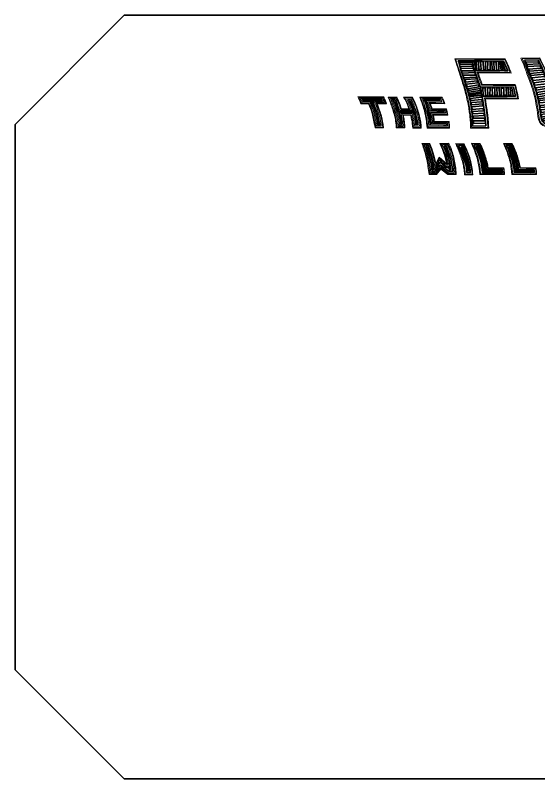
# Model space of a CAD drawing. Extents: x 6 to 143, y -103 to -23.
# Drawn here: x 5.7 to 60.6, y -102.9 to -22.9 of the extents above; entities that cross this region are included whole.
import ezdxf

# ---------------------------------------------------------------- set-up
doc = ezdxf.new("R2010")
doc.units = 0
doc.header["$MEASUREMENT"] = 0
doc.layers.add('EdgeTop', color=7, linetype='Continuous', lineweight=0)
doc.layers.add('Title-path-fill', color=7, linetype='Continuous', lineweight=0)

# ---------------------------------------------------------------- blocks, each defined once
blk = doc.blocks.new('Block_0')
at = {"layer": 'Title-path-fill', "color": 250, "lineweight": 9, "true_color": 0x231f20}
for points, knots in [([(53.453, -34.678), (53.44, -34.235), (53.424, -33.914), (53.407, -33.714), (53.389, -33.514), (53.337, -33.142), (53.252, -32.598), (53.166, -32.055), (53.059, -31.541), (52.931, -31.058), (52.804, -30.575), (52.658, -30.082), (52.492, -29.58), (52.327, -29.078), (52.09, -28.353), (51.782, -27.405), (53.014, -27.405), (54.777, -27.406), (57.07, -27.409), (57.381, -28.056), (57.593, -28.559), (57.706, -28.919), (57.706, -28.919), (54.234, -28.891), (54.234, -28.891), (54.417, -29.372), (54.559, -29.774), (54.661, -30.099), (54.661, -30.099), (58.133, -30.127), (58.133, -30.127), (58.262, -30.552), (58.377, -31.044), (58.479, -31.606), (58.479, -31.606), (55.008, -31.606), (55.008, -31.606), (55.136, -32.427), (55.21, -32.918), (55.229, -33.078), (55.248, -33.237), (55.292, -33.771), (55.362, -34.678), (55.362, -34.678), (53.453, -34.678), (53.453, -34.678)], [0, 0, 0, 0, 1, 1, 1, 2, 2, 2, 3, 3, 3, 4, 4, 4, 5, 5, 5, 6, 6, 6, 7, 7, 7, 8, 8, 8, 9, 9, 9, 10, 10, 10, 11, 11, 11, 12, 12, 12, 13, 13, 13, 14, 14, 14, 15, 15, 15, 15]), ([(58.711, -27.357), (58.711, -27.357), (60.697, -27.328), (60.697, -27.328), (61.032, -27.943), (61.284, -28.5), (61.454, -28.998), (61.623, -29.496), (61.776, -29.985), (61.913, -30.466), (62.05, -30.946), (62.165, -31.456), (62.257, -31.996), (62.35, -32.536), (62.458, -32.857), (62.583, -32.959), (62.708, -33.061), (62.858, -33.116), (63.032, -33.126), (63.207, -33.135), (63.396, -33.14), (63.6, -33.14), (63.804, -33.14), (63.978, -33.12), (64.122, -33.079), (64.265, -33.039), (64.292, -32.749), (64.2, -32.21), (64.109, -31.67), (63.918, -30.981), (63.626, -30.144), (63.335, -29.306), (62.938, -28.378), (62.436, -27.361), (62.436, -27.361), (64.514, -27.361), (64.514, -27.361), (65.213, -29.152), (65.641, -30.29), (65.799, -30.776), (65.958, -31.262), (66.092, -31.854), (66.202, -32.552), (66.312, -33.25), (66.24, -33.768), (65.986, -34.104), (65.733, -34.441), (65.249, -34.61), (64.535, -34.61), (63.82, -34.61), (63.127, -34.615), (62.454, -34.626), (61.782, -34.637), (61.302, -34.56), (61.015, -34.397), (60.727, -34.233), (60.56, -33.921), (60.513, -33.462), (60.466, -33.003), (60.398, -32.555), (60.308, -32.117), (60.218, -31.679), (60.131, -31.297), (60.046, -30.971), (59.961, -30.645), (59.82, -30.222), (59.623, -29.703), (59.426, -29.183), (59.269, -28.749), (59.154, -28.402), (59.038, -28.054), (58.891, -27.706), (58.711, -27.357)], [0, 0, 0, 0, 1, 1, 1, 2, 2, 2, 3, 3, 3, 4, 4, 4, 5, 5, 5, 6, 6, 6, 7, 7, 7, 8, 8, 8, 9, 9, 9, 10, 10, 10, 11, 11, 11, 12, 12, 12, 13, 13, 13, 14, 14, 14, 15, 15, 15, 16, 16, 16, 17, 17, 17, 18, 18, 18, 19, 19, 19, 20, 20, 20, 21, 21, 21, 22, 22, 22, 23, 23, 23, 24, 24, 24, 24]), ([(72.094, -27.353), (72.389, -28.037), (72.611, -28.572), (72.758, -28.955), (72.758, -28.955), (70.584, -28.955), (70.584, -28.955), (70.876, -29.718), (71.098, -30.336), (71.25, -30.81), (71.402, -31.284), (71.534, -31.748), (71.647, -32.202), (71.76, -32.655), (71.902, -33.474), (72.074, -34.658), (72.074, -34.658), (70.064, -34.658), (70.064, -34.658), (69.817, -33.292), (69.586, -32.177), (69.371, -31.316), (69.157, -30.454), (68.877, -29.675), (68.534, -28.98), (68.534, -28.98), (66.733, -28.98), (66.733, -28.98), (66.419, -28.236), (66.178, -27.694), (66.009, -27.353), (66.009, -27.353), (66.315, -27.353), (66.315, -27.353), (66.315, -27.353), (72.094, -27.353), (72.094, -27.353)], [0, 0, 0, 0, 1, 1, 1, 2, 2, 2, 3, 3, 3, 4, 4, 4, 5, 5, 5, 6, 6, 6, 7, 7, 7, 8, 8, 8, 9, 9, 9, 10, 10, 10, 11, 11, 11, 12, 12, 12, 12]), ([(73.141, -27.357), (73.141, -27.357), (75.126, -27.328), (75.126, -27.328), (75.462, -27.943), (75.714, -28.5), (75.883, -28.998), (76.053, -29.496), (76.206, -29.985), (76.343, -30.466), (76.479, -30.946), (76.594, -31.456), (76.687, -31.996), (76.78, -32.536), (76.888, -32.857), (77.013, -32.959), (77.138, -33.061), (77.288, -33.116), (77.462, -33.126), (77.637, -33.135), (77.826, -33.14), (78.03, -33.14), (78.234, -33.14), (78.408, -33.12), (78.552, -33.079), (78.695, -33.039), (78.721, -32.749), (78.63, -32.21), (78.539, -31.67), (78.348, -30.981), (78.056, -30.144), (77.765, -29.306), (77.368, -28.378), (76.866, -27.361), (76.866, -27.361), (78.944, -27.361), (78.944, -27.361), (79.642, -29.152), (80.071, -30.29), (80.229, -30.776), (80.387, -31.262), (80.522, -31.854), (80.632, -32.552), (80.742, -33.25), (80.67, -33.768), (80.416, -34.104), (80.163, -34.441), (79.679, -34.61), (78.964, -34.61), (78.25, -34.61), (77.557, -34.615), (76.884, -34.626), (76.212, -34.637), (75.732, -34.56), (75.444, -34.397), (75.157, -34.233), (74.99, -33.921), (74.943, -33.462), (74.896, -33.003), (74.828, -32.555), (74.738, -32.117), (74.648, -31.679), (74.56, -31.297), (74.476, -30.971), (74.391, -30.645), (74.25, -30.222), (74.053, -29.703), (73.856, -29.183), (73.699, -28.749), (73.584, -28.402), (73.468, -28.054), (73.321, -27.706), (73.141, -27.357)], [0, 0, 0, 0, 1, 1, 1, 2, 2, 2, 3, 3, 3, 4, 4, 4, 5, 5, 5, 6, 6, 6, 7, 7, 7, 8, 8, 8, 9, 9, 9, 10, 10, 10, 11, 11, 11, 12, 12, 12, 13, 13, 13, 14, 14, 14, 15, 15, 15, 16, 16, 16, 17, 17, 17, 18, 18, 18, 19, 19, 19, 20, 20, 20, 21, 21, 21, 22, 22, 22, 23, 23, 23, 24, 24, 24, 24]), ([(80.551, -27.264), (82.388, -27.283), (83.644, -27.303), (84.319, -27.324), (84.994, -27.346), (85.413, -27.394), (85.575, -27.469), (85.738, -27.545), (85.91, -27.647), (86.091, -27.777), (86.272, -27.908), (86.436, -28.139), (86.582, -28.47), (86.728, -28.802), (86.862, -29.179), (86.983, -29.602), (87.104, -30.025), (87.177, -30.311), (87.202, -30.46), (87.228, -30.609), (87.221, -30.799), (87.18, -31.03), (87.14, -31.261), (86.857, -31.51), (86.33, -31.779), (87.359, -32.595), (88.132, -33.568), (88.65, -34.699), (88.65, -34.699), (86.516, -34.699), (86.516, -34.699), (86.132, -34.121), (85.797, -33.694), (85.513, -33.416), (85.228, -33.138), (84.768, -32.824), (84.131, -32.475), (84.193, -32.83), (84.303, -33.562), (84.462, -34.67), (84.462, -34.67), (82.327, -34.67), (82.327, -34.67), (82.231, -33.658), (82.139, -32.868), (82.053, -32.298), (81.967, -31.729), (81.855, -31.166), (81.717, -30.609), (81.579, -30.052), (81.406, -29.478), (81.2, -28.889), (80.993, -28.3), (80.777, -27.758), (80.551, -27.264)], [0, 0, 0, 0, 1, 1, 1, 2, 2, 2, 3, 3, 3, 4, 4, 4, 5, 5, 5, 6, 6, 6, 7, 7, 7, 8, 8, 8, 9, 9, 9, 10, 10, 10, 11, 11, 11, 12, 12, 12, 13, 13, 13, 14, 14, 14, 15, 15, 15, 16, 16, 16, 17, 17, 17, 18, 18, 18, 18]), ([(89.729, -34.618), (89.67, -33.815), (89.6, -33.142), (89.52, -32.598), (89.439, -32.055), (89.339, -31.541), (89.22, -31.058), (89.1, -30.575), (88.962, -30.082), (88.805, -29.58), (88.648, -29.078), (88.404, -28.343), (88.074, -27.377), (88.074, -27.377), (89.939, -27.377), (89.939, -27.377), (89.939, -27.377), (93.282, -27.381), (93.282, -27.381), (93.617, -28.047), (93.831, -28.559), (93.922, -28.919), (93.922, -28.919), (90.519, -28.891), (90.519, -28.891), (90.696, -29.372), (90.832, -29.774), (90.925, -30.099), (90.925, -30.099), (94.325, -30.127), (94.325, -30.127), (94.448, -30.552), (94.558, -31.044), (94.655, -31.606), (94.655, -31.606), (91.252, -31.606), (91.252, -31.606), (91.388, -32.408), (91.461, -32.91), (91.469, -33.112), (91.469, -33.112), (94.949, -33.14), (94.949, -33.14), (94.995, -33.642), (95.021, -34.145), (95.029, -34.65), (95.029, -34.65), (89.729, -34.65), (89.729, -34.65), (89.729, -34.65), (89.729, -34.618), (89.729, -34.618)], [0, 0, 0, 0, 1, 1, 1, 2, 2, 2, 3, 3, 3, 4, 4, 4, 5, 5, 5, 6, 6, 6, 7, 7, 7, 8, 8, 8, 9, 9, 9, 10, 10, 10, 11, 11, 11, 12, 12, 12, 13, 13, 13, 14, 14, 14, 15, 15, 15, 16, 16, 16, 17, 17, 17, 17]), ([(83.769, -30.768), (84.335, -30.768), (84.701, -30.744), (84.867, -30.697), (85.032, -30.65), (85.127, -30.56), (85.152, -30.426), (85.178, -30.291), (85.179, -30.171), (85.154, -30.065), (85.13, -29.959), (85.054, -29.748), (84.927, -29.433), (84.799, -29.117), (84.644, -28.912), (84.46, -28.817), (84.276, -28.721), (83.815, -28.674), (83.076, -28.674), (83.307, -29.192), (83.538, -29.89), (83.769, -30.768)], [0, 0, 0, 0, 1, 1, 1, 2, 2, 2, 3, 3, 3, 4, 4, 4, 5, 5, 5, 6, 6, 6, 7, 7, 7, 7])]:
    blk.add_open_spline(points, degree=3, knots=knots, dxfattribs=at)
blk = doc.blocks.new('Block_2')
at = {"layer": 'Title-path-fill', "color": 250, "lineweight": 9, "true_color": 0x231f20}
for points, knots in [([(44.342, -31.42), (44.473, -31.724), (44.572, -31.962), (44.638, -32.133), (44.638, -32.133), (43.671, -32.133), (43.671, -32.133), (43.801, -32.471), (43.9, -32.746), (43.967, -32.957), (44.035, -33.167), (44.093, -33.374), (44.143, -33.575), (44.194, -33.777), (44.257, -34.141), (44.333, -34.667), (44.333, -34.667), (43.44, -34.667), (43.44, -34.667), (43.33, -34.06), (43.228, -33.565), (43.132, -33.182), (43.037, -32.798), (42.913, -32.452), (42.76, -32.143), (42.76, -32.143), (41.96, -32.143), (41.96, -32.143), (41.82, -31.813), (41.713, -31.572), (41.638, -31.42), (41.638, -31.42), (41.774, -31.42), (41.774, -31.42), (41.774, -31.42), (44.342, -31.42), (44.342, -31.42)], [0, 0, 0, 0, 1, 1, 1, 2, 2, 2, 3, 3, 3, 4, 4, 4, 5, 5, 5, 6, 6, 6, 7, 7, 7, 8, 8, 8, 9, 9, 9, 10, 10, 10, 11, 11, 11, 12, 12, 12, 12]), ([(45.661, -34.663), (45.628, -34.274), (45.595, -33.984), (45.563, -33.794), (45.531, -33.604), (45.486, -33.407), (45.428, -33.203), (45.37, -33), (45.308, -32.794), (45.241, -32.586), (45.175, -32.378), (45.11, -32.192), (45.046, -32.029), (44.981, -31.866), (44.905, -31.667), (44.816, -31.43), (44.816, -31.43), (45.428, -31.43), (45.428, -31.43), (45.428, -31.43), (45.754, -31.43), (45.754, -31.43), (45.754, -31.43), (45.713, -31.432), (45.713, -31.432), (45.853, -31.721), (45.951, -31.938), (46.008, -32.083), (46.064, -32.228), (46.131, -32.418), (46.209, -32.653), (46.209, -32.653), (46.97, -32.667), (46.97, -32.667), (46.867, -32.368), (46.771, -32.119), (46.681, -31.92), (46.592, -31.721), (46.509, -31.558), (46.433, -31.43), (46.433, -31.43), (47.346, -31.432), (47.346, -31.432), (47.509, -31.749), (47.627, -31.997), (47.7, -32.178), (47.773, -32.359), (47.844, -32.56), (47.915, -32.782), (47.985, -33.004), (48.047, -33.219), (48.1, -33.427), (48.153, -33.635), (48.193, -33.832), (48.221, -34.018), (48.248, -34.203), (48.264, -34.423), (48.269, -34.677), (48.269, -34.677), (47.399, -34.677), (47.399, -34.677), (47.354, -34.324), (47.317, -34.064), (47.289, -33.896), (47.261, -33.729), (47.22, -33.545), (47.167, -33.346), (47.167, -33.346), (46.406, -33.333), (46.406, -33.333), (46.443, -33.513), (46.471, -33.683), (46.491, -33.842), (46.51, -34), (46.533, -34.274), (46.558, -34.663), (46.558, -34.663), (45.676, -34.663), (45.676, -34.663), (45.676, -34.663), (45.661, -34.663), (45.661, -34.663)], [0, 0, 0, 0, 1, 1, 1, 2, 2, 2, 3, 3, 3, 4, 4, 4, 5, 5, 5, 6, 6, 6, 7, 7, 7, 8, 8, 8, 9, 9, 9, 10, 10, 10, 11, 11, 11, 12, 12, 12, 13, 13, 13, 14, 14, 14, 15, 15, 15, 16, 16, 16, 17, 17, 17, 18, 18, 18, 19, 19, 19, 20, 20, 20, 21, 21, 21, 22, 22, 22, 23, 23, 23, 24, 24, 24, 25, 25, 25, 26, 26, 26, 27, 27, 27, 27]), ([(48.881, -34.66), (48.855, -34.304), (48.824, -34.004), (48.788, -33.763), (48.752, -33.521), (48.708, -33.293), (48.654, -33.078), (48.601, -32.863), (48.54, -32.644), (48.47, -32.421), (48.4, -32.198), (48.292, -31.872), (48.145, -31.442), (48.145, -31.442), (48.974, -31.442), (48.974, -31.442), (48.974, -31.442), (50.46, -31.444), (50.46, -31.444), (50.609, -31.74), (50.704, -31.968), (50.744, -32.128), (50.744, -32.128), (49.232, -32.115), (49.232, -32.115), (49.311, -32.329), (49.371, -32.508), (49.412, -32.652), (49.412, -32.652), (50.923, -32.665), (50.923, -32.665), (50.978, -32.853), (51.027, -33.072), (51.07, -33.322), (51.07, -33.322), (49.557, -33.322), (49.557, -33.322), (49.618, -33.678), (49.651, -33.901), (49.654, -33.991), (49.654, -33.991), (51.201, -34.004), (51.201, -34.004), (51.221, -34.227), (51.233, -34.45), (51.237, -34.675), (51.237, -34.675), (48.881, -34.675), (48.881, -34.675), (48.881, -34.675), (48.881, -34.66), (48.881, -34.66)], [0, 0, 0, 0, 1, 1, 1, 2, 2, 2, 3, 3, 3, 4, 4, 4, 5, 5, 5, 6, 6, 6, 7, 7, 7, 8, 8, 8, 9, 9, 9, 10, 10, 10, 11, 11, 11, 12, 12, 12, 13, 13, 13, 14, 14, 14, 15, 15, 15, 16, 16, 16, 17, 17, 17, 17])]:
    blk.add_open_spline(points, degree=3, knots=knots, dxfattribs=at)
blk = doc.blocks.new('Block_3')
at = {"layer": 'Title-path-fill', "color": 250, "lineweight": 9, "true_color": 0x231f20}
for points, knots in [([(51.165, -36.301), (51.358, -36.7), (51.487, -37.012), (51.55, -37.239), (51.614, -37.466), (51.674, -37.702), (51.731, -37.948), (51.788, -38.194), (51.833, -38.443), (51.867, -38.697), (51.901, -38.95), (51.925, -39.235), (51.938, -39.55), (51.938, -39.55), (51.073, -39.552), (51.073, -39.552), (51.073, -39.552), (50.332, -38.986), (50.332, -38.986), (50.332, -38.986), (49.883, -39.553), (49.883, -39.553), (49.883, -39.553), (49.097, -39.543), (49.097, -39.543), (49.065, -39.249), (49.027, -38.969), (48.983, -38.701), (48.939, -38.434), (48.906, -38.242), (48.885, -38.124), (48.864, -38.007), (48.824, -37.835), (48.763, -37.609), (48.703, -37.382), (48.646, -37.181), (48.592, -37.003), (48.539, -36.825), (48.459, -36.591), (48.353, -36.301), (48.353, -36.301), (49.169, -36.301), (49.169, -36.301), (49.319, -36.67), (49.442, -36.995), (49.538, -37.276), (49.634, -37.557), (49.718, -37.931), (49.79, -38.399), (49.79, -38.399), (50.164, -37.74), (50.164, -37.74), (50.164, -37.74), (50.943, -38.438), (50.943, -38.438), (50.82, -37.92), (50.723, -37.553), (50.654, -37.335), (50.584, -37.117), (50.439, -36.768), (50.22, -36.287), (50.22, -36.287), (51.15, -36.287), (51.15, -36.287), (51.15, -36.287), (51.138, -36.274), (51.138, -36.274), (51.138, -36.274), (51.165, -36.301), (51.165, -36.301)], [0, 0, 0, 0, 1, 1, 1, 2, 2, 2, 3, 3, 3, 4, 4, 4, 5, 5, 5, 6, 6, 6, 7, 7, 7, 8, 8, 8, 9, 9, 9, 10, 10, 10, 11, 11, 11, 12, 12, 12, 13, 13, 13, 14, 14, 14, 15, 15, 15, 16, 16, 16, 17, 17, 17, 18, 18, 18, 19, 19, 19, 20, 20, 20, 21, 21, 21, 22, 22, 22, 23, 23, 23, 23]), ([(52.809, -39.561), (52.801, -39.298), (52.78, -39.079), (52.748, -38.902), (52.715, -38.726), (52.675, -38.547), (52.629, -38.366), (52.583, -38.185), (52.529, -37.991), (52.467, -37.783), (52.405, -37.574), (52.338, -37.375), (52.265, -37.185), (52.192, -36.994), (52.127, -36.831), (52.069, -36.695), (52.011, -36.559), (51.95, -36.428), (51.886, -36.301), (51.886, -36.301), (52.77, -36.316), (52.77, -36.316), (52.949, -36.705), (53.083, -37.01), (53.172, -37.232), (53.261, -37.454), (53.343, -37.703), (53.418, -37.979), (53.493, -38.256), (53.549, -38.511), (53.587, -38.746), (53.625, -38.982), (53.655, -39.253), (53.679, -39.561), (53.679, -39.561), (52.809, -39.561), (52.809, -39.561)], [0, 0, 0, 0, 1, 1, 1, 2, 2, 2, 3, 3, 3, 4, 4, 4, 5, 5, 5, 6, 6, 6, 7, 7, 7, 8, 8, 8, 9, 9, 9, 10, 10, 10, 11, 11, 11, 12, 12, 12, 12]), ([(54.42, -39.539), (54.374, -39.058), (54.333, -38.729), (54.294, -38.525), (54.255, -38.321), (54.199, -38.09), (54.127, -37.832), (54.054, -37.574), (53.972, -37.33), (53.88, -37.098), (53.789, -36.867), (53.711, -36.676), (53.647, -36.527), (53.583, -36.378), (53.547, -36.294), (53.539, -36.275), (53.539, -36.275), (54.434, -36.289), (54.434, -36.289), (54.566, -36.534), (54.676, -36.763), (54.765, -36.976), (54.853, -37.189), (54.93, -37.399), (54.996, -37.607), (55.061, -37.816), (55.122, -38.029), (55.178, -38.247), (55.234, -38.464), (55.272, -38.655), (55.291, -38.818), (55.291, -38.818), (56.948, -38.831), (56.948, -38.831), (56.982, -39.048), (57.001, -39.28), (57.006, -39.525), (57.006, -39.525), (56.99, -39.538), (56.99, -39.538), (56.99, -39.538), (54.45, -39.538), (54.45, -39.538), (54.45, -39.538), (54.42, -39.539), (54.42, -39.539)], [0, 0, 0, 0, 1, 1, 1, 2, 2, 2, 3, 3, 3, 4, 4, 4, 5, 5, 5, 6, 6, 6, 7, 7, 7, 8, 8, 8, 9, 9, 9, 10, 10, 10, 11, 11, 11, 12, 12, 12, 13, 13, 13, 14, 14, 14, 15, 15, 15, 15]), ([(57.785, -39.549), (57.739, -39.068), (57.693, -38.739), (57.654, -38.535), (57.614, -38.331), (57.559, -38.1), (57.486, -37.842), (57.414, -37.584), (57.332, -37.34), (57.24, -37.108), (57.148, -36.877), (57.071, -36.686), (57.007, -36.537), (56.943, -36.388), (56.907, -36.304), (56.898, -36.285), (56.898, -36.285), (57.793, -36.299), (57.793, -36.299), (57.926, -36.544), (58.036, -36.773), (58.124, -36.986), (58.213, -37.199), (58.29, -37.409), (58.355, -37.617), (58.421, -37.826), (58.482, -38.039), (58.538, -38.257), (58.594, -38.474), (58.632, -38.665), (58.651, -38.828), (58.651, -38.828), (60.308, -38.841), (60.308, -38.841), (60.342, -39.058), (60.361, -39.29), (60.366, -39.535), (60.366, -39.535), (60.349, -39.548), (60.349, -39.548), (60.349, -39.548), (57.809, -39.548), (57.809, -39.548), (57.809, -39.548), (57.785, -39.549), (57.785, -39.549)], [0, 0, 0, 0, 1, 1, 1, 2, 2, 2, 3, 3, 3, 4, 4, 4, 5, 5, 5, 6, 6, 6, 7, 7, 7, 8, 8, 8, 9, 9, 9, 10, 10, 10, 11, 11, 11, 12, 12, 12, 13, 13, 13, 14, 14, 14, 15, 15, 15, 15])]:
    blk.add_open_spline(points, degree=3, knots=knots, dxfattribs=at)
blk = doc.blocks.new('Block_4')
at = {"layer": 'Title-path-fill', "color": 250, "lineweight": 18, "true_color": 0x231f20}
blk.add_lwpolyline([(53.537, -34.599), (53.535, -34.429), (53.529, -34.154), (53.512, -33.911), (53.476, -33.542), (53.444, -33.27), (53.408, -33.024), (53.363, -32.742), (53.323, -32.487), (53.257, -32.075), (53.189, -31.73), (53.088, -31.309), (52.983, -30.91), (52.795, -30.235), (52.65, -29.775), (52.516, -29.382), (52.383, -29), (52.264, -28.626), (52.164, -28.289), (52.052, -27.964), (51.935, -27.631), (51.901, -27.514), (51.893, -27.467), (52.009, -27.467), (52.216, -27.469), (53.856, -27.482), (55.284, -27.482), (56.473, -27.489), (57.024, -27.493), (57.13, -27.728), (57.312, -28.136), (57.443, -28.454), (57.53, -28.671), (57.581, -28.821), (57.586, -28.844), (57.377, -28.846), (56.522, -28.83), (55.238, -28.817), (54.431, -28.809), (54.096, -28.802), (54.206, -29.095), (54.607, -30.197), (55.026, -30.197), (55.805, -30.199), (57.229, -30.214), (58.088, -30.216), (58.152, -30.466), (58.258, -30.95), (58.362, -31.47), (58.369, -31.532), (58.004, -31.528), (57.273, -31.524), (56.025, -31.517), (54.894, -31.519), (55.013, -32.254), (55.115, -33.024), (55.216, -33.992), (55.257, -34.61), (54.862, -34.61), (53.816, -34.612)], close=True, dxfattribs=at)
at = {"layer": 'Title-path-fill', "color": 250, "lineweight": 35, "true_color": 0x231f20}
blk.add_lwpolyline([(53.667, -34.462), (53.661, -33.779), (53.624, -33.22), (53.537, -32.664), (53.426, -31.961), (53.209, -30.967), (52.994, -30.294), (52.71, -29.386), (52.392, -28.479), (52.204, -27.779), (52.157, -27.628), (52.539, -27.638), (53.42, -27.642), (54.655, -27.645), (55.998, -27.655), (56.862, -27.672), (56.915, -27.679), (57.354, -28.69), (57.016, -28.693), (53.848, -28.643), (54.464, -30.367), (57.94, -30.387), (58.147, -31.342), (54.669, -31.348), (54.802, -32.266), (54.943, -33.33), (55.013, -33.997), (55.048, -34.441)], close=True, dxfattribs=at)
for points in [[(53.599, -27.817), (52.308, -27.807), (52.321, -28.005), (53.631, -27.987), (53.662, -28.211), (52.386, -28.203), (52.424, -28.422), (53.759, -28.417), (53.822, -28.665), (52.509, -28.665), (52.557, -28.907), (53.883, -28.869), (53.948, -29.125), (52.642, -29.133), (52.742, -29.409), (53.983, -29.343), (54.046, -29.529), (52.876, -29.605), (52.953, -29.861), (54.121, -29.73), (54.199, -29.946), (53.021, -30.094), (53.107, -30.348), (54.274, -30.157), (54.347, -30.358), (53.162, -30.549), (53.222, -30.727), (54.435, -30.534), (54.455, -30.735), (53.272, -30.908), (53.31, -31.089), (54.47, -30.915), (54.488, -31.049), (53.353, -31.214), (53.37, -31.34), (54.571, -31.222)], [(57.069, -28.603), (56.753, -27.787), (56.612, -27.766), (56.856, -28.58), (56.655, -28.583), (56.519, -27.774), (56.364, -27.761), (56.424, -28.595), (56.163, -28.59), (56.14, -27.734), (55.902, -27.726), (55.914, -28.568), (55.706, -28.57), (55.688, -27.729), (55.497, -27.731), (55.512, -28.568), (55.226, -28.562), (55.241, -27.711), (55.003, -27.711), (55.023, -28.57), (54.787, -28.573), (54.769, -27.706), (54.493, -27.711), (54.543, -28.552), (54.312, -28.555), (54.277, -27.711), (54.046, -27.704), (54.111, -28.545), (53.938, -28.55), (53.883, -27.734), (53.684, -27.719), (53.767, -28.532)], [(57.903, -31.254), (57.77, -30.499), (57.612, -30.494), (57.674, -31.232), (57.436, -31.242), (57.396, -30.468), (57.185, -30.473), (57.227, -31.244), (56.946, -31.242), (56.926, -30.481), (56.665, -30.479), (56.705, -31.232), (56.467, -31.237), (56.449, -30.466), (56.213, -30.463), (56.248, -31.234), (55.992, -31.239), (55.987, -30.451), (55.711, -30.458), (55.733, -31.234), (55.485, -31.232), (55.495, -30.446), (55.218, -30.448), (55.241, -31.244), (55.013, -31.247), (54.992, -30.453), (54.726, -30.451), (54.779, -31.259), (54.581, -31.257), (54.538, -30.461)], [(54.937, -34.177), (53.759, -34.198), (53.749, -33.929), (54.93, -33.909), (54.9, -33.622), (53.724, -33.655), (53.714, -33.417), (54.867, -33.369), (54.839, -33.123), (53.682, -33.186), (53.654, -32.934), (54.812, -32.854), (54.784, -32.623), (53.621, -32.736), (53.581, -32.447), (54.736, -32.362), (54.701, -32.123), (53.546, -32.249), (53.518, -32.01), (54.648, -31.915), (54.613, -31.669), (53.473, -31.802), (53.426, -31.578), (54.606, -31.445), (54.571, -31.254), (53.415, -31.38)]]:
    blk.add_lwpolyline(points, dxfattribs=at)
blk = doc.blocks.new('Block_5')
at = {"layer": 'Title-path-fill', "color": 250, "lineweight": 18, "true_color": 0x231f20}
blk.add_lwpolyline([(58.877, -27.458), (59.041, -27.823), (59.239, -28.345), (59.547, -29.212), (59.838, -29.975), (60.029, -30.568), (60.206, -31.198), (60.387, -31.998), (60.561, -32.962), (60.608, -33.381), (60.625, -33.583), (60.659, -33.765), (60.721, -33.941), (60.822, -34.117), (60.992, -34.262), (61.194, -34.378), (61.396, -34.446), (61.637, -34.491), (62.022, -34.525), (62.62, -34.525), (64.408, -34.517), (64.872, -34.506), (65.136, -34.47), (65.471, -34.368), (65.668, -34.277), (65.825, -34.151), (65.982, -33.948), (66.068, -33.769), (66.125, -33.523), (66.148, -33.298), (66.161, -33.052), (66.14, -32.774), (66.101, -32.506), (65.991, -31.914), (65.832, -31.214), (65.722, -30.787), (65.626, -30.515), (65.411, -29.949), (65.221, -29.422), (64.726, -28.151), (64.51, -27.535), (64.449, -27.422), (62.576, -27.43), (62.662, -27.623), (62.89, -28.07), (63.176, -28.718), (63.596, -29.808), (63.842, -30.514), (64.013, -31.033), (64.166, -31.573), (64.264, -32.005), (64.342, -32.52), (64.352, -32.716), (64.342, -32.879), (64.319, -33.005), (64.279, -33.078), (64.188, -33.155), (63.937, -33.218), (63.563, -33.246), (62.943, -33.213), (62.717, -33.165), (62.556, -33.068), (62.428, -32.927), (62.32, -32.688), (62.189, -32.231), (62.147, -31.882), (62.084, -31.548), (62.021, -31.209), (61.938, -30.873), (61.785, -30.318), (61.597, -29.677), (61.376, -28.987), (61.185, -28.485), (61.007, -28.085), (60.808, -27.696), (60.643, -27.387), (58.845, -27.42)], close=True, dxfattribs=at)
at = {"layer": 'Title-path-fill', "color": 250, "lineweight": 35, "true_color": 0x231f20}
blk.add_lwpolyline([(59.091, -27.568), (59.304, -28.1), (59.5, -28.613), (59.771, -29.321), (60.032, -29.969), (60.278, -30.715), (60.53, -31.714), (60.668, -32.367), (60.746, -32.899), (60.801, -33.384), (60.869, -33.776), (60.982, -33.984), (61.13, -34.14), (61.419, -34.273), (61.981, -34.336), (62.87, -34.353), (64.628, -34.341), (65.045, -34.321), (65.323, -34.235), (65.627, -34.087), (65.801, -33.889), (65.949, -33.602), (65.999, -33.238), (65.994, -32.836), (65.908, -32.284), (65.763, -31.636), (65.574, -30.845), (65.411, -30.366), (64.917, -29.077), (64.575, -28.153), (64.354, -27.543), (62.78, -27.54), (63.111, -28.193), (63.427, -28.889), (63.771, -29.818), (64.103, -30.72), (64.374, -31.526), (64.467, -32.013), (64.537, -32.54), (64.545, -32.972), (64.502, -33.115), (64.349, -33.296), (64.173, -33.379), (63.965, -33.409), (63.465, -33.429), (62.78, -33.386), (62.518, -33.299), (62.312, -33.1), (62.132, -32.766), (61.991, -32.254), (61.888, -31.606), (61.828, -31.079), (61.582, -30.212), (61.2, -29.007), (60.954, -28.399), (60.535, -27.51)], close=True, dxfattribs=at)
blk.add_open_spline([(59.337, -28.004), (59.337, -28.004), (59.25, -27.781), (59.25, -27.781), (59.25, -27.781), (60.529, -27.741), (60.529, -27.741), (60.529, -27.741), (60.642, -27.96), (60.642, -27.96), (60.642, -27.96), (59.337, -28.03), (59.337, -28.03), (59.337, -28.03), (59.422, -28.233), (59.422, -28.233), (59.422, -28.233), (60.748, -28.147), (60.748, -28.147), (60.748, -28.147), (60.863, -28.397), (60.863, -28.397), (60.863, -28.397), (59.534, -28.49), (59.534, -28.49), (59.534, -28.49), (59.613, -28.72), (59.613, -28.72), (59.613, -28.72), (60.954, -28.594), (60.954, -28.594), (60.954, -28.594), (61.043, -28.824), (61.043, -28.824), (61.043, -28.824), (59.689, -28.949), (59.689, -28.949), (59.689, -28.949), (59.776, -29.182), (59.776, -29.182), (59.776, -29.182), (61.147, -29.044), (61.147, -29.044), (61.147, -29.044), (61.205, -29.288), (61.205, -29.288), (61.205, -29.288), (59.886, -29.416), (59.886, -29.416), (59.886, -29.416), (59.98, -29.675), (59.98, -29.675), (59.98, -29.675), (61.296, -29.541), (61.296, -29.541), (61.296, -29.541), (61.366, -29.768), (61.366, -29.768), (61.366, -29.768), (60.088, -29.927), (60.088, -29.927), (60.088, -29.927), (60.16, -30.191), (60.16, -30.191), (60.16, -30.191), (61.451, -30.04), (61.451, -30.04), (61.451, -30.04), (61.521, -30.273), (61.521, -30.273), (61.521, -30.273), (60.258, -30.458), (60.258, -30.458), (60.258, -30.458), (60.345, -30.711), (60.345, -30.711), (60.345, -30.711), (61.576, -30.515), (61.582, -30.517), (61.587, -30.518), (61.642, -30.726), (61.642, -30.726), (61.642, -30.726), (60.4, -30.936), (60.4, -30.936), (60.4, -30.936), (60.453, -31.182), (60.453, -31.182), (60.453, -31.182), (61.724, -30.967), (61.724, -30.967), (61.724, -30.967), (61.767, -31.195), (61.767, -31.195), (61.767, -31.195), (60.536, -31.4), (60.536, -31.4), (60.536, -31.4), (60.576, -31.6), (60.576, -31.6), (60.576, -31.6), (61.799, -31.434), (61.799, -31.434), (61.799, -31.434), (61.828, -31.668), (61.828, -31.668), (61.828, -31.668), (60.651, -31.802), (60.651, -31.802), (60.651, -31.802), (60.686, -32.037), (60.686, -32.037), (60.686, -32.037), (61.88, -31.921), (61.88, -31.921), (61.88, -31.921), (61.913, -32.194), (61.913, -32.194), (61.913, -32.194), (60.733, -32.3), (60.733, -32.3), (60.733, -32.3), (60.759, -32.513), (60.759, -32.513), (60.759, -32.513), (61.962, -32.413), (61.962, -32.413), (61.962, -32.413), (62.007, -32.674), (62.007, -32.674), (62.007, -32.674), (60.803, -32.763), (60.803, -32.763), (60.803, -32.763), (60.835, -33.029), (60.835, -33.029), (60.835, -33.029), (62.077, -32.871), (62.077, -32.871), (62.077, -32.871), (62.166, -33.001), (62.166, -33.001), (62.166, -33.001), (60.878, -33.253), (60.878, -33.253), (60.878, -33.253), (60.918, -33.532), (60.918, -33.532), (60.918, -33.532), (62.293, -33.217), (62.293, -33.217), (62.293, -33.217), (62.387, -33.321), (62.387, -33.321), (62.387, -33.321), (60.982, -33.761), (60.982, -33.761), (60.982, -33.761), (61.101, -33.956), (61.101, -33.956), (61.101, -33.956), (62.429, -33.381), (62.429, -33.381), (62.429, -33.381), (62.489, -33.409), (62.489, -33.409), (62.489, -33.409), (61.236, -34.149), (61.236, -34.149), (61.236, -34.149), (61.584, -34.2), (61.584, -34.2), (61.584, -34.2), (62.652, -33.453), (62.652, -33.453), (62.652, -33.453), (62.737, -33.479), (62.737, -33.479), (62.737, -33.479), (61.909, -34.232), (61.909, -34.232), (61.909, -34.232), (62.226, -34.241), (62.226, -34.241), (62.226, -34.241), (62.858, -33.5), (62.858, -33.5), (62.858, -33.5), (62.924, -33.506), (62.924, -33.506), (62.924, -33.506), (62.514, -34.243), (62.514, -34.243), (62.514, -34.243), (62.858, -34.241), (62.858, -34.241), (62.858, -34.241), (63.041, -33.506), (63.041, -33.506), (63.041, -33.506), (63.162, -33.513), (63.162, -33.513), (63.162, -33.513), (63.104, -34.241), (63.104, -34.241), (63.104, -34.241), (63.308, -34.234), (63.308, -34.234), (63.308, -34.234), (63.3, -33.512), (63.3, -33.512), (63.3, -33.512), (63.539, -33.515), (63.539, -33.515), (63.539, -33.515), (63.565, -34.247), (63.565, -34.247), (63.565, -34.247), (63.792, -34.247), (63.792, -34.247), (63.792, -34.247), (63.758, -33.5), (63.758, -33.5), (63.758, -33.5), (64.026, -33.485), (64.026, -33.485), (64.026, -33.485), (64.047, -34.258), (64.047, -34.258), (64.047, -34.258), (64.284, -34.253), (64.284, -34.253), (64.284, -34.253), (64.244, -33.459), (64.244, -33.459), (64.244, -33.459), (64.289, -33.432), (64.289, -33.432), (64.289, -33.432), (64.52, -34.239), (64.52, -34.239), (64.52, -34.239), (64.753, -34.232), (64.753, -34.232), (64.753, -34.232), (64.427, -33.383), (64.427, -33.383), (64.427, -33.383), (64.452, -33.347), (64.452, -33.347), (64.452, -33.347), (64.981, -34.219), (64.981, -34.219), (64.981, -34.219), (65.155, -34.188), (65.155, -34.188), (65.155, -34.188), (64.529, -33.266), (64.529, -33.266), (64.529, -33.266), (64.582, -33.211), (64.582, -33.211), (64.582, -33.211), (65.378, -34.077), (65.378, -34.077), (65.378, -34.077), (65.581, -33.977), (65.581, -33.977), (65.581, -33.977), (64.613, -33.097), (64.613, -33.097), (64.613, -33.097), (64.635, -33.018), (64.635, -33.018), (64.635, -33.018), (65.755, -33.759), (65.755, -33.759), (65.755, -33.759), (65.91, -33.525), (65.91, -33.525), (65.91, -33.525), (64.652, -32.922), (64.652, -32.922), (64.652, -32.922), (64.65, -32.821), (64.65, -32.821), (64.65, -32.821), (65.946, -33.253), (65.946, -33.253), (65.946, -33.253), (65.947, -32.997), (65.947, -32.997), (65.947, -32.997), (64.669, -32.716), (64.669, -32.716), (64.669, -32.716), (64.654, -32.549), (64.654, -32.549), (64.654, -32.549), (65.917, -32.712), (65.917, -32.712), (65.917, -32.712), (65.896, -32.434), (65.896, -32.434), (65.896, -32.434), (64.622, -32.417), (64.622, -32.417), (64.622, -32.417), (64.592, -32.243), (64.592, -32.243), (64.592, -32.243), (65.842, -32.182), (65.842, -32.182), (65.842, -32.182), (65.775, -31.899), (65.775, -31.899), (65.775, -31.899), (64.562, -32.044), (64.562, -32.044), (64.562, -32.044), (64.501, -31.806), (64.501, -31.806), (64.501, -31.806), (65.694, -31.657), (65.694, -31.657), (65.694, -31.657), (65.626, -31.39), (65.626, -31.39), (65.626, -31.39), (64.458, -31.594), (64.458, -31.594), (64.458, -31.594), (64.386, -31.367), (64.386, -31.367), (64.386, -31.367), (65.573, -31.159), (65.573, -31.159), (65.573, -31.159), (65.524, -30.948), (65.524, -30.948), (65.524, -30.948), (64.331, -31.187), (64.331, -31.187), (64.331, -31.187), (64.269, -30.988), (64.269, -30.988), (64.269, -30.988), (65.464, -30.73), (65.464, -30.73), (65.464, -30.73), (65.386, -30.501), (65.386, -30.501), (65.386, -30.501), (64.201, -30.807), (64.201, -30.807), (64.201, -30.807), (64.113, -30.574), (64.113, -30.574), (64.113, -30.574), (65.303, -30.275), (65.303, -30.275), (65.303, -30.275), (65.205, -30.052), (65.205, -30.052), (65.205, -30.052), (64.04, -30.386), (64.04, -30.386), (64.04, -30.386), (63.955, -30.137), (63.955, -30.137), (63.955, -30.137), (65.14, -29.828), (65.14, -29.828), (65.14, -29.828), (65.035, -29.577), (65.035, -29.577), (65.035, -29.577), (63.89, -29.936), (63.89, -29.936), (63.89, -29.936), (63.787, -29.693), (63.787, -29.693), (63.787, -29.693), (64.949, -29.351), (64.949, -29.351), (64.949, -29.351), (64.854, -29.145), (64.854, -29.145), (64.854, -29.145), (63.724, -29.507), (63.724, -29.507), (63.724, -29.507), (63.641, -29.291), (63.641, -29.291), (63.641, -29.291), (64.783, -28.959), (64.783, -28.959), (64.783, -28.959), (64.746, -28.839), (64.746, -28.839), (64.746, -28.839), (63.51, -29.11), (63.51, -29.11), (63.51, -29.11), (63.45, -28.891), (63.45, -28.891), (63.45, -28.891), (64.678, -28.678), (64.678, -28.678), (64.678, -28.678), (64.628, -28.552), (64.628, -28.552), (64.628, -28.552), (63.35, -28.658), (63.35, -28.658), (63.35, -28.658), (63.247, -28.367), (63.247, -28.367), (63.247, -28.367), (64.575, -28.364), (64.575, -28.364), (64.575, -28.364), (64.497, -28.168), (64.497, -28.168), (64.497, -28.168), (63.136, -28.161), (63.136, -28.161), (63.136, -28.161), (63.046, -27.947), (63.046, -27.947), (63.046, -27.947), (64.397, -27.925), (64.397, -27.925), (64.397, -27.925), (64.339, -27.706), (64.339, -27.706), (64.339, -27.706), (62.965, -27.721), (62.965, -27.721), (62.965, -27.721), (63.011, -27.812), (63.011, -27.812)], degree=3, knots=[0, 0, 0, 0, 1, 1, 1, 2, 2, 2, 3, 3, 3, 4, 4, 4, 5, 5, 5, 6, 6, 6, 7, 7, 7, 8, 8, 8, 9, 9, 9, 10, 10, 10, 11, 11, 11, 12, 12, 12, 13, 13, 13, 14, 14, 14, 15, 15, 15, 16, 16, 16, 17, 17, 17, 18, 18, 18, 19, 19, 19, 20, 20, 20, 21, 21, 21, 22, 22, 22, 23, 23, 23, 24, 24, 24, 25, 25, 25, 26, 26, 26, 27, 27, 27, 28, 28, 28, 29, 29, 29, 30, 30, 30, 31, 31, 31, 32, 32, 32, 33, 33, 33, 34, 34, 34, 35, 35, 35, 36, 36, 36, 37, 37, 37, 38, 38, 38, 39, 39, 39, 40, 40, 40, 41, 41, 41, 42, 42, 42, 43, 43, 43, 44, 44, 44, 45, 45, 45, 46, 46, 46, 47, 47, 47, 48, 48, 48, 49, 49, 49, 50, 50, 50, 51, 51, 51, 52, 52, 52, 53, 53, 53, 54, 54, 54, 55, 55, 55, 56, 56, 56, 57, 57, 57, 58, 58, 58, 59, 59, 59, 60, 60, 60, 61, 61, 61, 62, 62, 62, 63, 63, 63, 64, 64, 64, 65, 65, 65, 66, 66, 66, 67, 67, 67, 68, 68, 68, 69, 69, 69, 70, 70, 70, 71, 71, 71, 72, 72, 72, 73, 73, 73, 74, 74, 74, 75, 75, 75, 76, 76, 76, 77, 77, 77, 78, 78, 78, 79, 79, 79, 80, 80, 80, 81, 81, 81, 82, 82, 82, 83, 83, 83, 84, 84, 84, 85, 85, 85, 86, 86, 86, 87, 87, 87, 88, 88, 88, 89, 89, 89, 90, 90, 90, 91, 91, 91, 92, 92, 92, 93, 93, 93, 94, 94, 94, 95, 95, 95, 96, 96, 96, 97, 97, 97, 98, 98, 98, 99, 99, 99, 100, 100, 100, 101, 101, 101, 102, 102, 102, 103, 103, 103, 104, 104, 104, 105, 105, 105, 106, 106, 106, 107, 107, 107, 108, 108, 108, 109, 109, 109, 110, 110, 110, 111, 111, 111, 112, 112, 112, 113, 113, 113, 114, 114, 114, 115, 115, 115, 116, 116, 116, 117, 117, 117, 118, 118, 118, 119, 119, 119, 120, 120, 120, 121, 121, 121, 122, 122, 122, 123, 123, 123, 124, 124, 124, 125, 125, 125, 126, 126, 126, 127, 127, 127, 128, 128, 128, 129, 129, 129, 130, 130, 130, 131, 131, 131, 132, 132, 132, 133, 133, 133, 134, 134, 134, 135, 135, 135, 136, 136, 136, 137, 137, 137, 138, 138, 138, 139, 139, 139, 140, 140, 140, 141, 141, 141, 142, 142, 142, 143, 143, 143, 144, 144, 144, 145, 145, 145, 146, 146, 146, 147, 147, 147, 147], dxfattribs=at)
blk = doc.blocks.new('Block_11')
at = {"layer": 'Title-path-fill', "color": 250, "lineweight": 18, "true_color": 0x231f20}
for points in [[(41.761, -31.499), (42.009, -32.061), (42.808, -32.061), (42.873, -32.197), (43.016, -32.562), (43.143, -32.901), (43.253, -33.3), (43.343, -33.771), (43.44, -34.268), (43.5, -34.601), (44.236, -34.595), (44.196, -34.313), (44.128, -33.865), (44.017, -33.377), (43.854, -32.855), (43.669, -32.354), (43.546, -32.071), (43.771, -32.065), (44.538, -32.061), (44.296, -31.477), (43.776, -31.483), (42.353, -31.49)], [(42.074, -31.963), (41.915, -31.587), (43.026, -31.587), (44.216, -31.582), (44.379, -31.955), (43.389, -31.962), (43.538, -32.327), (43.686, -32.739), (43.837, -33.206), (43.955, -33.677), (44.044, -34.153), (44.092, -34.487), (43.587, -34.492), (43.507, -33.989), (43.386, -33.371), (43.268, -32.91), (43.132, -32.526), (42.882, -31.943)], [(42.145, -31.862), (42.068, -31.687), (42.657, -31.686), (44.134, -31.682), (44.21, -31.86), (43.224, -31.855), (43.344, -32.161), (43.575, -32.789), (43.684, -33.124), (43.841, -33.708), (43.962, -34.376), (43.677, -34.384), (43.606, -33.897), (43.497, -33.3), (43.347, -32.774), (43.184, -32.359), (42.952, -31.848)], [(43.756, -34.291), (43.714, -33.995), (43.63, -33.503), (43.57, -33.231), (43.445, -32.831), (43.303, -32.45), (43.17, -32.132), (43.016, -31.795), (42.22, -31.802), (42.202, -31.77), (43.122, -31.767), (44.104, -31.764), (44.109, -31.786), (43.125, -31.818), (43.223, -32.063), (43.402, -32.562), (43.6, -33.141), (43.748, -33.692), (43.811, -34.015), (43.856, -34.292)], [(44.888, -31.482), (44.993, -31.746), (45.171, -32.155), (45.28, -32.474), (45.405, -32.839), (45.556, -33.351), (45.641, -33.768), (45.715, -34.291), (45.735, -34.596), (46.478, -34.591), (46.458, -34.284), (46.422, -33.899), (46.367, -33.516), (46.318, -33.261), (47.232, -33.282), (47.301, -33.516), (47.382, -33.884), (47.446, -34.301), (47.485, -34.609), (48.202, -34.613), (48.184, -34.311), (48.132, -33.888), (48.007, -33.365), (47.893, -32.976), (47.732, -32.463), (47.591, -32.122), (47.298, -31.49), (46.553, -31.49), (46.642, -31.659), (46.793, -32.012), (46.952, -32.407), (47.07, -32.738), (46.136, -32.726), (46.069, -32.513), (45.888, -32.03), (45.729, -31.632), (45.651, -31.49)], [(45.041, -31.596), (45.272, -32.135), (45.463, -32.683), (45.624, -33.175), (45.758, -33.663), (45.822, -34.026), (45.86, -34.478), (46.337, -34.474), (46.318, -34.033), (46.255, -33.585), (46.172, -33.139), (47.324, -33.164), (47.409, -33.451), (47.492, -33.771), (47.549, -34.117), (47.594, -34.499), (48.082, -34.495), (48.057, -34.211), (47.972, -33.708), (47.868, -33.285), (47.688, -32.727), (47.497, -32.237), (47.291, -31.77), (47.218, -31.589), (46.743, -31.598), (46.855, -31.872), (47.08, -32.411), (47.24, -32.852), (46.042, -32.842), (45.873, -32.368), (45.713, -31.912), (45.569, -31.591)], [(45.191, -31.689), (45.342, -32.01), (45.471, -32.334), (45.612, -32.759), (45.794, -33.343), (45.894, -33.735), (45.955, -34.077), (45.975, -34.376), (46.21, -34.37), (46.2, -34.094), (46.157, -33.689), (46.076, -33.205), (46.032, -33.039), (47.416, -33.054), (47.516, -33.368), (47.611, -33.725), (47.668, -34.058), (47.69, -34.381), (47.949, -34.376), (47.936, -34.149), (47.859, -33.725), (47.758, -33.307), (47.6, -32.801), (47.388, -32.26), (47.14, -31.691), (46.896, -31.695), (47.076, -32.114), (47.316, -32.699), (47.392, -32.92), (45.943, -32.895), (45.771, -32.377), (45.603, -31.895), (45.503, -31.67)], [(45.452, -31.763), (45.325, -31.772), (45.457, -32.02), (45.588, -32.328), (45.69, -32.644), (45.832, -33.073), (45.915, -33.389), (45.998, -33.708), (46.057, -33.996), (46.068, -34.262), (46.112, -34.26), (46.106, -34.007), (46.078, -33.723), (46.015, -33.411), (45.934, -33.063), (47.507, -33.101), (47.533, -33.133), (47.628, -33.394), (47.685, -33.619), (47.741, -33.905), (47.77, -34.084), (47.781, -34.3), (47.847, -34.291), (47.838, -34.115), (47.779, -33.776), (47.711, -33.447), (47.603, -33.103), (47.441, -32.629), (47.318, -32.33), (47.142, -31.921), (47.083, -31.774), (47.032, -31.774), (47.061, -31.893), (47.22, -32.29), (47.373, -32.691), (47.49, -33.012), (47.235, -33.007), (45.888, -32.986), (45.79, -32.689), (45.633, -32.23), (45.503, -31.895)], [(48.223, -31.5), (48.276, -31.634), (48.355, -31.821), (48.424, -32.024), (48.578, -32.528), (48.681, -32.882), (48.799, -33.391), (48.859, -33.718), (48.905, -34.033), (48.952, -34.609), (49.837, -34.61), (50.739, -34.608), (51.165, -34.603), (51.16, -34.318), (51.14, -34.055), (50.822, -34.061), (50.033, -34.066), (49.577, -34.054), (49.55, -33.782), (49.509, -33.515), (49.454, -33.242), (49.921, -33.248), (50.986, -33.242), (50.953, -33.103), (50.867, -32.729), (50.557, -32.727), (49.709, -32.725), (49.338, -32.721), (49.117, -32.035), (49.799, -32.042), (50.637, -32.052), (50.594, -31.924), (50.41, -31.51), (49.867, -31.512), (49.109, -31.514), (48.445, -31.517)], [(48.396, -31.625), (48.511, -31.921), (48.668, -32.421), (48.8, -32.876), (48.923, -33.336), (48.999, -33.725), (49.038, -34.073), (49.063, -34.502), (50.612, -34.493), (51.045, -34.482), (51.035, -34.17), (50.133, -34.175), (49.462, -34.164), (49.443, -33.878), (49.392, -33.53), (49.299, -33.118), (49.591, -33.13), (50.351, -33.122), (50.821, -33.124), (50.776, -32.831), (49.965, -32.833), (49.235, -32.818), (49.105, -32.417), (48.936, -31.912), (49.551, -31.921), (50.156, -31.918), (50.451, -31.914), (50.332, -31.609), (49.197, -31.625), (48.679, -31.619)], [(48.564, -31.73), (48.672, -32.025), (48.778, -32.37), (48.944, -32.939), (49.052, -33.385), (49.141, -33.863), (49.171, -34.385), (50.039, -34.391), (50.918, -34.385), (50.912, -34.266), (50.674, -34.268), (50.141, -34.277), (49.666, -34.274), (49.36, -34.26), (49.349, -34.156), (49.328, -33.837), (49.271, -33.498), (49.207, -33.201), (49.176, -33.02), (49.296, -33.014), (50.7, -33.012), (50.687, -32.929), (49.15, -32.886), (49.114, -32.77), (48.978, -32.36), (48.796, -31.802), (50.275, -31.816), (50.254, -31.713), (50.059, -31.708), (48.721, -31.712)]]:
    blk.add_lwpolyline(points, close=True, dxfattribs=at)
blk.add_open_spline([(48.671, -31.794), (48.671, -31.794), (48.8, -32.205), (48.8, -32.205), (48.8, -32.205), (48.966, -32.799), (48.966, -32.799), (48.966, -32.799), (49.081, -33.235), (49.081, -33.235), (49.081, -33.235), (49.155, -33.534), (49.155, -33.537), (49.155, -33.541), (49.217, -33.937), (49.217, -33.937), (49.217, -33.937), (49.243, -34.299), (49.243, -34.299), (49.243, -34.299), (49.281, -34.296), (49.281, -34.296), (49.281, -34.296), (49.266, -33.909), (49.266, -33.909), (49.266, -33.909), (49.209, -33.468), (49.209, -33.468), (49.209, -33.468), (49.092, -32.994), (49.092, -32.994), (49.092, -32.994), (48.965, -32.561), (48.965, -32.561), (48.965, -32.561), (48.822, -32.074), (48.822, -32.074), (48.822, -32.074), (48.733, -31.789), (48.733, -31.789), (48.733, -31.789), (48.671, -31.794), (48.671, -31.794)], degree=3, knots=[0, 0, 0, 0, 1, 1, 1, 2, 2, 2, 3, 3, 3, 4, 4, 4, 5, 5, 5, 6, 6, 6, 7, 7, 7, 8, 8, 8, 9, 9, 9, 10, 10, 10, 11, 11, 11, 12, 12, 12, 13, 13, 13, 14, 14, 14, 14], dxfattribs=at)
blk = doc.blocks.new('Block_12')
at = {"layer": 'Title-path-fill', "color": 250, "lineweight": 18, "true_color": 0x231f20}
for points in [[(48.43, -36.358), (48.506, -36.526), (48.598, -36.762), (48.75, -37.211), (48.897, -37.749), (48.977, -38.097), (49.062, -38.613), (49.145, -39.14), (49.174, -39.469), (49.832, -39.478), (50.083, -39.148), (50.315, -38.872), (50.467, -38.993), (51.092, -39.463), (51.856, -39.466), (51.836, -39.135), (51.776, -38.574), (51.695, -38.151), (51.576, -37.673), (51.447, -37.173), (51.254, -36.692), (51.103, -36.359), (50.349, -36.368), (50.475, -36.665), (50.655, -37.076), (50.804, -37.533), (50.924, -37.961), (51.031, -38.418), (51.058, -38.556), (50.956, -38.569), (50.691, -38.329), (50.33, -38.008), (50.177, -37.874), (50.08, -38.044), (49.776, -38.583), (49.717, -38.588), (49.695, -38.335), (49.611, -37.891), (49.464, -37.32), (49.32, -36.902), (49.118, -36.357)], [(48.592, -36.461), (48.726, -36.794), (48.874, -37.202), (48.984, -37.609), (49.112, -38.199), (49.209, -38.739), (49.277, -39.358), (49.772, -39.367), (50.286, -38.728), (51.13, -39.358), (51.738, -39.356), (51.695, -38.87), (51.61, -38.261), (51.43, -37.556), (51.23, -36.939), (51.024, -36.448), (50.498, -36.457), (50.619, -36.714), (50.77, -37.047), (50.893, -37.427), (51.08, -38.106), (51.19, -38.671), (50.889, -38.694), (50.207, -38.042), (49.853, -38.67), (49.591, -38.713), (49.604, -38.526), (49.538, -38.076), (49.398, -37.52), (49.226, -37.008), (49.035, -36.455)], [(53.635, -36.344), (53.748, -36.588), (53.898, -36.894), (54.047, -37.268), (54.178, -37.628), (54.287, -38.068), (54.416, -38.643), (54.467, -39.033), (54.503, -39.466), (55.374, -39.464), (56.94, -39.469), (56.925, -39.182), (56.889, -38.883), (56.278, -38.895), (55.21, -38.887), (55.193, -38.715), (55.11, -38.339), (54.992, -37.874), (54.86, -37.441), (54.675, -36.962), (54.472, -36.512), (54.376, -36.338)], [(56.992, -36.353), (57.08, -36.541), (57.231, -36.845), (57.372, -37.212), (57.486, -37.553), (57.608, -37.938), (57.685, -38.235), (57.763, -38.572), (57.822, -38.985), (57.871, -39.477), (59.063, -39.481), (60.287, -39.479), (60.278, -39.172), (60.245, -38.9), (59.871, -38.9), (59.274, -38.902), (58.6, -38.889), (58.551, -38.66), (58.476, -38.303), (58.319, -37.76), (58.208, -37.413), (58.024, -36.931), (57.865, -36.589), (57.745, -36.347)]]:
    blk.add_lwpolyline(points, close=True, dxfattribs=at)
at = {"layer": 'Title-path-fill', "color": 250, "lineweight": 35, "true_color": 0x231f20}
for points in [[(48.764, -36.584), (48.893, -36.86), (49.05, -37.337), (49.224, -37.97), (49.335, -38.569), (49.407, -39.231), (49.685, -39.227), (50.241, -38.552), (50.294, -38.549), (51.162, -39.205), (51.576, -39.199), (51.529, -38.738), (51.375, -37.972), (51.171, -37.293), (50.929, -36.576), (50.708, -36.584), (50.861, -36.947), (51.086, -37.647), (51.26, -38.339), (51.353, -39.01), (51.222, -39.006), (51.188, -38.758), (51.054, -38.836), (50.803, -38.739), (50.245, -38.257), (50.05, -38.505), (49.615, -39.027), (49.526, -39.044), (49.56, -38.796), (49.466, -38.254), (49.309, -37.618), (49.11, -36.974), (48.955, -36.542)], [(52.17, -36.48), (52.255, -36.666), (52.446, -37.045), (52.665, -37.613), (52.815, -38.077), (52.948, -38.494), (53.059, -38.989), (53.071, -39.338), (53.418, -39.34), (53.405, -39.079), (53.335, -38.582), (53.205, -38.02), (53.019, -37.475), (52.833, -37.005), (52.614, -36.458)], [(52.441, -36.671), (52.582, -36.995), (52.798, -37.583), (52.984, -38.125), (53.124, -38.602), (53.189, -39.124), (53.272, -39.124), (53.215, -38.585), (53.036, -37.939), (52.86, -37.392), (52.65, -36.89), (52.532, -36.641)], [(53.828, -36.471), (53.94, -36.69), (54.117, -36.951), (54.219, -37.214), (54.372, -37.677), (54.542, -38.248), (54.626, -38.783), (54.682, -39.329), (55.486, -39.331), (56.339, -39.318), (56.808, -39.328), (56.774, -39.01), (56.027, -39.021), (55.469, -39.021), (55.098, -39.004), (55.051, -38.63), (54.955, -38.163), (54.771, -37.548), (54.544, -36.955), (54.304, -36.44)], [(54.109, -36.65), (54.321, -37.112), (54.463, -37.495), (54.646, -38.097), (54.744, -38.607), (54.814, -39.167), (55.736, -39.192), (56.637, -39.195), (56.655, -39.124), (56.492, -39.117), (54.95, -39.097), (54.879, -38.65), (54.734, -37.937), (54.485, -37.158), (54.219, -36.545), (54.101, -36.588)], [(57.174, -36.463), (57.269, -36.645), (57.423, -36.92), (57.614, -37.409), (57.782, -37.934), (57.905, -38.469), (58.006, -39.034), (58.023, -39.315), (59.741, -39.32), (60.123, -39.315), (60.11, -39.034), (59.113, -39.037), (58.46, -39.029), (58.42, -38.672), (58.229, -37.881), (58.006, -37.261), (57.797, -36.756), (57.647, -36.453)], [(57.428, -36.621), (57.622, -37.033), (57.833, -37.595), (57.971, -38.08), (58.056, -38.477), (58.146, -39.044), (58.152, -39.162), (59.121, -39.19), (60.123, -39.217), (60.123, -39.142), (58.317, -39.094), (58.292, -38.863), (58.212, -38.401), (58.026, -37.721), (57.802, -37.103), (57.564, -36.578)]]:
    blk.add_lwpolyline(points, close=True, dxfattribs=at)
at = {"layer": 'Title-path-fill', "color": 250, "lineweight": 18, "true_color": 0x231f20}
blk.add_open_spline([(51.991, -36.365), (51.991, -36.365), (52.093, -36.578), (52.093, -36.578), (52.093, -36.578), (52.232, -36.889), (52.232, -36.889), (52.232, -36.889), (52.384, -37.274), (52.384, -37.274), (52.384, -37.274), (52.552, -37.741), (52.552, -37.741), (52.552, -37.741), (52.667, -38.152), (52.667, -38.152), (52.667, -38.152), (52.792, -38.635), (52.792, -38.635), (52.792, -38.635), (52.852, -38.963), (52.852, -38.963), (52.852, -38.963), (52.885, -39.321), (52.885, -39.321), (52.885, -39.321), (52.89, -39.497), (52.89, -39.497), (52.89, -39.497), (53.601, -39.492), (53.601, -39.492), (53.601, -39.492), (53.576, -39.234), (53.576, -39.234), (53.576, -39.234), (53.505, -38.707), (53.505, -38.707), (53.505, -38.707), (53.387, -38.175), (53.387, -38.179), (53.387, -38.182), (53.268, -37.736), (53.268, -37.736), (53.268, -37.736), (53.18, -37.488), (53.18, -37.488), (53.18, -37.488), (53.007, -37.04), (53.007, -37.04), (53.007, -37.04), (52.874, -36.732), (52.874, -36.732), (52.874, -36.732), (52.717, -36.372), (52.717, -36.372), (52.717, -36.372), (51.991, -36.365), (51.991, -36.365)], degree=3, knots=[0, 0, 0, 0, 1, 1, 1, 2, 2, 2, 3, 3, 3, 4, 4, 4, 5, 5, 5, 6, 6, 6, 7, 7, 7, 8, 8, 8, 9, 9, 9, 10, 10, 10, 11, 11, 11, 12, 12, 12, 13, 13, 13, 14, 14, 14, 15, 15, 15, 16, 16, 16, 17, 17, 17, 18, 18, 18, 19, 19, 19, 19], dxfattribs=at)

msp = doc.modelspace()

# ---------------------------------------------------------------- linework, layer by layer
at = {"layer": 'EdgeTop', "color": 250, "lineweight": 35, "true_color": 0x231f20}
msp.add_lwpolyline([(142.857, -91.429), (142.857, -34.286), (131.429, -22.857), (17.143, -22.857), (5.714, -34.286), (5.714, -91.429), (17.143, -102.857), (131.429, -102.857)], close=True, dxfattribs=at)

# ---------------------------------------------------------------- block references
at = {"layer": 'Title-path-fill'}
for name in ['Block_0', 'Block_4', 'Block_5', 'Block_2', 'Block_11', 'Block_3', 'Block_12']:
    msp.add_blockref(name, (0, 0), dxfattribs=at)

doc.saveas('drawing.dxf')
